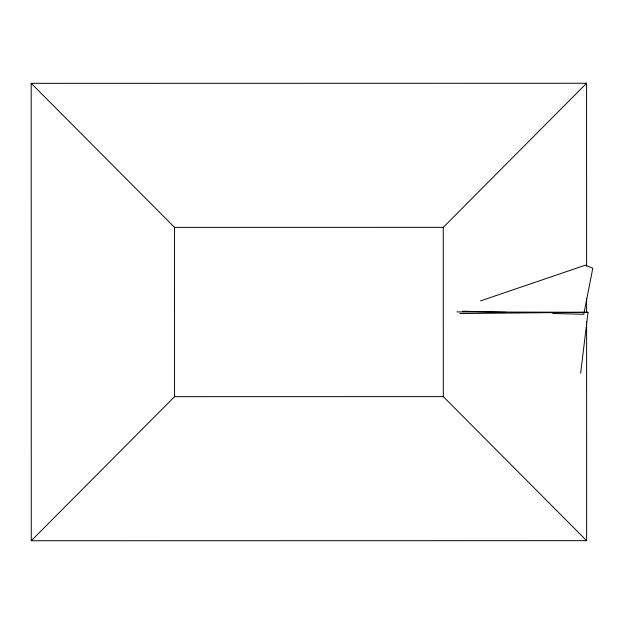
<?xml version="1.0" encoding="UTF-8"?>
<svg xmlns="http://www.w3.org/2000/svg" width="624" height="624" viewBox="0 0 624 624"><rect width="100%" height="100%" fill="white"/><g stroke="black" fill="none" stroke-linecap="round" stroke-linejoin="round"><path stroke-width="0.94" d="M580.655 373.253L588.019 312.296L456.963 311.914M586.607 321.695L586.63 540.673L31.262 540.743L174.548 396.661L174.525 227.37L31.2 83.327L586.576 83.257L586.599 266.222M586.63 540.673L443.305 396.63L443.282 227.339L586.576 83.257M480.527 300.885L585.359 265.192L592.8 268.203L583.768 314.278L552.778 313.49M459.818 313.529L588.019 312.296M174.525 227.37L443.282 227.339M174.548 396.661L443.305 396.63M462.719 311.197L506.298 312.304M586.599 298.342L586.607 311.961M31.2 83.327L31.262 540.743"/></g></svg>
